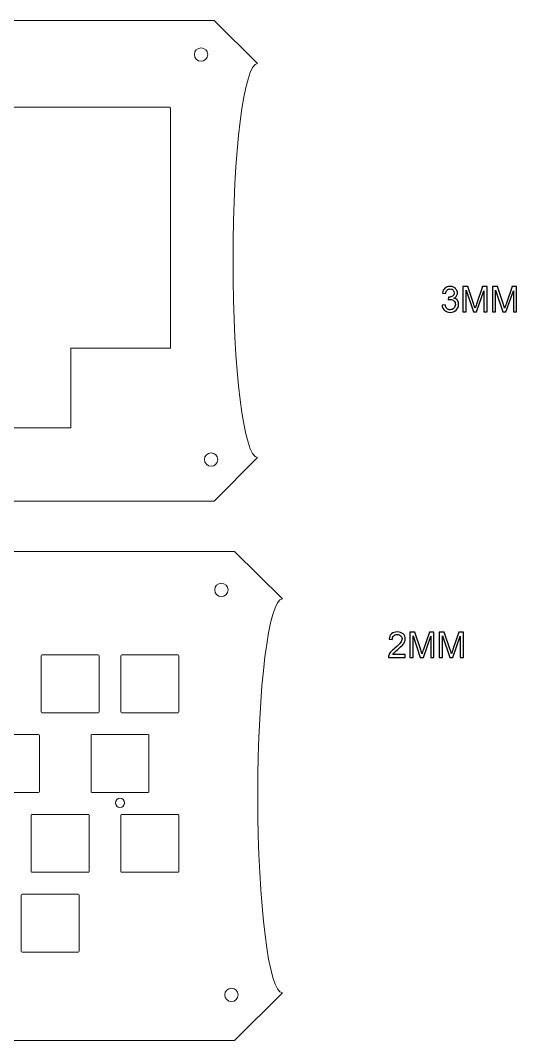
# Model space of a CAD drawing. Header units: millimetres. Extents: x -919 to 580, y -684 to 404.
# Drawn here: x -495.9 to -377.2, y -86.2 to 157.6 of the extents above; entities that cross this region are included whole.
import ezdxf

# ---------------------------------------------------------------- set-up
doc = ezdxf.new("R2010")
doc.units = ezdxf.units.MM
doc.header["$MEASUREMENT"] = 0
doc.layers.add('Layer 1', color=7, linetype='Continuous')

msp = doc.modelspace()

# ---------------------------------------------------------------- linework, layer by layer
at = {"layer": 'Layer 1', "color": 250, "lineweight": 20}
for centre, major_axis in [((-452.6709, 149.423), (0, 1.6)), ((-450.2562, 52.6523), (0, 1.6)), ((-447.8129, 21.4925), (0, 1.6)), ((-472.0483, -29.3894), (0, 1.1)), ((-445.3982, -75.2782), (0, 1.6))]:
    msp.add_ellipse(centre, major_axis=major_axis, ratio=1, dxfattribs=at)
for points, knots in [([(-771.706, 147.2592), (-771.706, 147.2592), (-761.3793, 157.5789), (-761.3793, 157.5789), (-761.3793, 157.5789), (-449.5562, 157.5789), (-449.5562, 157.5789), (-449.5562, 157.5789), (-439.1948, 147.2603), (-439.1948, 147.2603)], [0, 0, 0, 0, 0.33333333, 0.33333333, 0.33333333, 0.66666667, 0.66666667, 0.66666667, 1, 1, 1, 1]), ([(-439.1578, 147.2615), (-442.4018, 147.2365), (-445.03, 126.1672), (-445.03, 100.1856), (-445.03, 74.1863), (-442.3984, 53.1097), (-439.1521, 53.1097)], [0, 0, 0, 0, 0.5, 0.5, 0.5, 1, 1, 1, 1]), ([(-439.2141, 53.1123), (-439.2141, 53.1123), (-449.5562, 42.7308), (-449.5562, 42.7308), (-449.5562, 42.7308), (-761.3793, 42.7308), (-761.3793, 42.7308), (-761.3793, 42.7308), (-771.7646, 53.1097), (-771.7646, 53.1097)], [0, 0, 0, 0, 0.33333333, 0.33333333, 0.33333333, 0.66666667, 0.66666667, 0.66666667, 1, 1, 1, 1]), ([(-767.843, 19.3283), (-767.843, 19.3283), (-756.5213, 30.6571), (-756.5213, 30.6571), (-756.5213, 30.6571), (-444.6982, 30.6571), (-444.6982, 30.6571), (-444.6982, 30.6571), (-433.2321, 19.331), (-433.2321, 19.331)], [0, 0, 0, 0, 0.33333333, 0.33333333, 0.33333333, 0.66666667, 0.66666667, 0.66666667, 1, 1, 1, 1]), ([(-433.2321, 19.331), (-436.4761, 19.306), (-439.1043, -1.7633), (-439.1043, -27.7449), (-439.1043, -53.7442), (-436.4727, -74.8208), (-433.2264, -74.8208)], [0, 0, 0, 0, 0.5, 0.5, 0.5, 1, 1, 1, 1]), ([(-433.2264, -74.8208), (-433.2264, -74.8208), (-444.6982, -86.2002), (-444.6982, -86.2002), (-444.6982, -86.2002), (-756.5213, -86.2002), (-756.5213, -86.2002), (-756.5213, -86.2002), (-767.9065, -74.8208), (-767.9065, -74.8208)], [0, 0, 0, 0, 0.33333333, 0.33333333, 0.33333333, 0.66666667, 0.66666667, 0.66666667, 1, 1, 1, 1])]:
    msp.add_open_spline(points, degree=3, knots=knots, dxfattribs=at)
at = {"layer": 'Layer 1', "color": 250, "lineweight": 9}
for points, knots in [([(-460.0902, 136.7779), (-460.0902, 136.7779), (-460.1077, 136.7895), (-460.1077, 136.7895), (-460.1077, 136.7895), (-460.1249, 136.7992), (-460.1249, 136.7992), (-460.1249, 136.7992), (-460.1316, 136.8023), (-460.1316, 136.8023), (-460.1316, 136.8023), (-460.1421, 136.8062), (-460.1421, 136.8062), (-460.1421, 136.8062), (-460.1602, 136.8112), (-460.1602, 136.8112), (-460.1602, 136.8112), (-460.1838, 136.816), (-460.1838, 136.816), (-460.1838, 136.816), (-460.1857, 136.8162), (-460.1857, 136.8162), (-460.1857, 136.8162), (-460.2749, 136.8193), (-460.2749, 136.8193), (-460.2749, 136.8193), (-727.1107, 136.8206), (-727.1107, 136.8206), (-727.1107, 136.8206), (-727.1108, 128.5898), (-727.1108, 128.5898), (-727.1108, 128.5898), (-727.1108, 79.27), (-727.1108, 79.27), (-727.1108, 79.27), (-703.2968, 79.27), (-703.2968, 79.27), (-703.2968, 79.27), (-703.2968, 60.2185), (-703.2968, 60.2185), (-703.2968, 60.2185), (-483.822, 60.2185), (-483.822, 60.2185), (-483.822, 60.2185), (-483.822, 79.27), (-483.822, 79.27), (-483.822, 79.27), (-460.01, 79.27), (-460.01, 79.27), (-460.01, 79.27), (-460.01, 136.5534), (-460.01, 136.5534), (-460.01, 136.5534), (-460.0131, 136.6428), (-460.0131, 136.6428), (-460.0131, 136.6428), (-460.0135, 136.6461), (-460.0135, 136.6461), (-460.0135, 136.6461), (-460.0169, 136.6631), (-460.0169, 136.6631), (-460.0169, 136.6631), (-460.0239, 136.6882), (-460.0239, 136.6882), (-460.0239, 136.6882), (-460.0263, 136.6945), (-460.0263, 136.6945), (-460.0263, 136.6945), (-460.0316, 136.706), (-460.0316, 136.706), (-460.0316, 136.706), (-460.0416, 136.724), (-460.0416, 136.724), (-460.0416, 136.724), (-460.0484, 136.7341), (-460.0484, 136.7341), (-460.0484, 136.7341), (-460.0577, 136.7459), (-460.0577, 136.7459), (-460.0577, 136.7459), (-460.0724, 136.7617), (-460.0724, 136.7617), (-460.0724, 136.7617), (-460.0873, 136.7756), (-460.0873, 136.7756), (-460.0873, 136.7756), (-460.0902, 136.7779), (-460.0902, 136.7779)], [0, 0, 0, 0, 0.03448276, 0.03448276, 0.03448276, 0.06896552, 0.06896552, 0.06896552, 0.10344828, 0.10344828, 0.10344828, 0.13793103, 0.13793103, 0.13793103, 0.17241379, 0.17241379, 0.17241379, 0.20689655, 0.20689655, 0.20689655, 0.24137931, 0.24137931, 0.24137931, 0.27586207, 0.27586207, 0.27586207, 0.31034483, 0.31034483, 0.31034483, 0.34482759, 0.34482759, 0.34482759, 0.37931034, 0.37931034, 0.37931034, 0.4137931, 0.4137931, 0.4137931, 0.44827586, 0.44827586, 0.44827586, 0.48275862, 0.48275862, 0.48275862, 0.51724138, 0.51724138, 0.51724138, 0.55172414, 0.55172414, 0.55172414, 0.5862069, 0.5862069, 0.5862069, 0.62068966, 0.62068966, 0.62068966, 0.65517241, 0.65517241, 0.65517241, 0.68965517, 0.68965517, 0.68965517, 0.72413793, 0.72413793, 0.72413793, 0.75862069, 0.75862069, 0.75862069, 0.79310345, 0.79310345, 0.79310345, 0.82758621, 0.82758621, 0.82758621, 0.86206897, 0.86206897, 0.86206897, 0.89655172, 0.89655172, 0.89655172, 0.93103448, 0.93103448, 0.93103448, 0.96551724, 0.96551724, 0.96551724, 1, 1, 1, 1]), ([(-490.6511, -7.8864), (-490.7752, -7.8864), (-490.8761, -7.7853), (-490.8761, -7.6612), (-490.8761, -7.6612), (-490.8761, 5.7386), (-490.8761, 5.7386), (-490.8761, 5.8627), (-490.7752, 5.9638), (-490.6511, 5.9638), (-490.6511, 5.9638), (-477.2511, 5.9638), (-477.2511, 5.9638), (-477.1271, 5.9638), (-477.0261, 5.8627), (-477.0261, 5.7386), (-477.0261, 5.7386), (-477.0261, -7.6612), (-477.0261, -7.6612), (-477.0261, -7.7853), (-477.1271, -7.8864), (-477.2511, -7.8864), (-477.2511, -7.8864), (-490.6511, -7.8864), (-490.6511, -7.8864)], [0, 0, 0, 0, 0.125, 0.125, 0.125, 0.25, 0.25, 0.25, 0.375, 0.375, 0.375, 0.5, 0.5, 0.5, 0.625, 0.625, 0.625, 0.75, 0.75, 0.75, 0.875, 0.875, 0.875, 1, 1, 1, 1]), ([(-471.6011, -7.8864), (-471.7252, -7.8864), (-471.8261, -7.7853), (-471.8261, -7.6612), (-471.8261, -7.6612), (-471.8261, 5.7386), (-471.8261, 5.7386), (-471.8261, 5.8627), (-471.7252, 5.9638), (-471.6011, 5.9638), (-471.6011, 5.9638), (-458.2011, 5.9638), (-458.2011, 5.9638), (-458.0771, 5.9638), (-457.9761, 5.8627), (-457.9761, 5.7386), (-457.9761, 5.7386), (-457.9761, -7.6612), (-457.9761, -7.6612), (-457.9761, -7.7853), (-458.0771, -7.8864), (-458.2011, -7.8864), (-458.2011, -7.8864), (-471.6011, -7.8864), (-471.6011, -7.8864)], [0, 0, 0, 0, 0.125, 0.125, 0.125, 0.25, 0.25, 0.25, 0.375, 0.375, 0.375, 0.5, 0.5, 0.5, 0.625, 0.625, 0.625, 0.75, 0.75, 0.75, 0.875, 0.875, 0.875, 1, 1, 1, 1]), ([(-504.9381, -26.9371), (-505.0622, -26.9371), (-505.1631, -26.836), (-505.1631, -26.7119), (-505.1631, -26.7119), (-505.1631, -13.3121), (-505.1631, -13.3121), (-505.1631, -13.188), (-505.0622, -13.0869), (-504.9381, -13.0869), (-504.9381, -13.0869), (-491.5381, -13.0869), (-491.5381, -13.0869), (-491.4141, -13.0869), (-491.3131, -13.188), (-491.3131, -13.3121), (-491.3131, -13.3121), (-491.3131, -26.7119), (-491.3131, -26.7119), (-491.3131, -26.836), (-491.4141, -26.9371), (-491.5381, -26.9371), (-491.5381, -26.9371), (-504.9381, -26.9371), (-504.9381, -26.9371)], [0, 0, 0, 0, 0.125, 0.125, 0.125, 0.25, 0.25, 0.25, 0.375, 0.375, 0.375, 0.5, 0.5, 0.5, 0.625, 0.625, 0.625, 0.75, 0.75, 0.75, 0.875, 0.875, 0.875, 1, 1, 1, 1]), ([(-478.7446, -26.9371), (-478.8687, -26.9371), (-478.9696, -26.836), (-478.9696, -26.7119), (-478.9696, -26.7119), (-478.9696, -13.3121), (-478.9696, -13.3121), (-478.9696, -13.188), (-478.8687, -13.0869), (-478.7446, -13.0869), (-478.7446, -13.0869), (-465.3446, -13.0869), (-465.3446, -13.0869), (-465.2206, -13.0869), (-465.1196, -13.188), (-465.1196, -13.3121), (-465.1196, -13.3121), (-465.1196, -26.7119), (-465.1196, -26.7119), (-465.1196, -26.836), (-465.2206, -26.9371), (-465.3446, -26.9371), (-465.3446, -26.9371), (-478.7446, -26.9371), (-478.7446, -26.9371)], [0, 0, 0, 0, 0.125, 0.125, 0.125, 0.25, 0.25, 0.25, 0.375, 0.375, 0.375, 0.5, 0.5, 0.5, 0.625, 0.625, 0.625, 0.75, 0.75, 0.75, 0.875, 0.875, 0.875, 1, 1, 1, 1]), ([(-493.0331, -45.9872), (-493.1572, -45.9872), (-493.2581, -45.8861), (-493.2581, -45.762), (-493.2581, -45.762), (-493.2581, -32.3622), (-493.2581, -32.3622), (-493.2581, -32.2381), (-493.1572, -32.137), (-493.0331, -32.137), (-493.0331, -32.137), (-479.6331, -32.137), (-479.6331, -32.137), (-479.5091, -32.137), (-479.4081, -32.2381), (-479.4081, -32.3622), (-479.4081, -32.3622), (-479.4081, -45.762), (-479.4081, -45.762), (-479.4081, -45.8861), (-479.5091, -45.9872), (-479.6331, -45.9872), (-479.6331, -45.9872), (-493.0331, -45.9872), (-493.0331, -45.9872)], [0, 0, 0, 0, 0.125, 0.125, 0.125, 0.25, 0.25, 0.25, 0.375, 0.375, 0.375, 0.5, 0.5, 0.5, 0.625, 0.625, 0.625, 0.75, 0.75, 0.75, 0.875, 0.875, 0.875, 1, 1, 1, 1]), ([(-471.6011, -45.9872), (-471.7252, -45.9872), (-471.8261, -45.8861), (-471.8261, -45.762), (-471.8261, -45.762), (-471.8261, -32.3622), (-471.8261, -32.3622), (-471.8261, -32.2381), (-471.7252, -32.137), (-471.6011, -32.137), (-471.6011, -32.137), (-458.2011, -32.137), (-458.2011, -32.137), (-458.0771, -32.137), (-457.9761, -32.2381), (-457.9761, -32.3622), (-457.9761, -32.3622), (-457.9761, -45.762), (-457.9761, -45.762), (-457.9761, -45.8861), (-458.0771, -45.9872), (-458.2011, -45.9872), (-458.2011, -45.9872), (-471.6011, -45.9872), (-471.6011, -45.9872)], [0, 0, 0, 0, 0.125, 0.125, 0.125, 0.25, 0.25, 0.25, 0.375, 0.375, 0.375, 0.5, 0.5, 0.5, 0.625, 0.625, 0.625, 0.75, 0.75, 0.75, 0.875, 0.875, 0.875, 1, 1, 1, 1]), ([(-495.4131, -65.0372), (-495.5372, -65.0372), (-495.6381, -64.9361), (-495.6381, -64.812), (-495.6381, -64.812), (-495.6381, -51.4122), (-495.6381, -51.4122), (-495.6381, -51.2881), (-495.5372, -51.187), (-495.4131, -51.187), (-495.4131, -51.187), (-482.0131, -51.187), (-482.0131, -51.187), (-481.8891, -51.187), (-481.7881, -51.2881), (-481.7881, -51.4122), (-481.7881, -51.4122), (-481.7881, -64.812), (-481.7881, -64.812), (-481.7881, -64.9361), (-481.8891, -65.0372), (-482.0131, -65.0372), (-482.0131, -65.0372), (-495.4131, -65.0372), (-495.4131, -65.0372)], [0, 0, 0, 0, 0.125, 0.125, 0.125, 0.25, 0.25, 0.25, 0.375, 0.375, 0.375, 0.5, 0.5, 0.5, 0.625, 0.625, 0.625, 0.75, 0.75, 0.75, 0.875, 0.875, 0.875, 1, 1, 1, 1])]:
    msp.add_open_spline(points, degree=3, knots=knots, dxfattribs=at)
at = {"layer": 'Layer 1', "color": 250}
for points, knots in [([(-395.0606, 89.5312), (-395.0606, 89.5312), (-394.3155, 89.6328), (-394.3155, 89.6328), (-394.2295, 89.2094), (-394.0855, 88.9046), (-393.8809, 88.7184), (-393.6763, 88.5321), (-393.4251, 88.439), (-393.1274, 88.439), (-392.7746, 88.439), (-392.4768, 88.5603), (-392.237, 88.803), (-391.9971, 89.0457), (-391.8771, 89.3463), (-391.8771, 89.7047), (-391.8771, 90.0462), (-391.9886, 90.3285), (-392.213, 90.5514), (-392.4359, 90.773), (-392.7196, 90.8844), (-393.0653, 90.8844), (-393.2064, 90.8844), (-393.3814, 90.8562), (-393.5916, 90.8012), (-393.5916, 90.8012), (-393.5084, 91.4531), (-393.5084, 91.4531), (-393.459, 91.4475), (-393.4181, 91.4446), (-393.3884, 91.4446), (-393.0695, 91.4446), (-392.7845, 91.5279), (-392.5291, 91.693), (-392.2751, 91.8581), (-392.1481, 92.1121), (-392.1481, 92.455), (-392.1481, 92.7274), (-392.2412, 92.9531), (-392.426, 93.1323), (-392.6109, 93.3116), (-392.8494, 93.4005), (-393.1415, 93.4005), (-393.4322, 93.4005), (-393.6735, 93.3087), (-393.8668, 93.1253), (-394.0601, 92.9418), (-394.1843, 92.6667), (-394.2393, 92.2998), (-394.2393, 92.2998), (-394.9844, 92.4353), (-394.9844, 92.4353), (-394.8927, 92.9348), (-394.6867, 93.3228), (-394.3635, 93.598), (-394.0418, 93.8732), (-393.6396, 94.0101), (-393.1598, 94.0101), (-392.8296, 94.0101), (-392.5248, 93.9395), (-392.2468, 93.797), (-391.9674, 93.6559), (-391.7544, 93.4625), (-391.6076, 93.2184), (-391.4594, 92.9729), (-391.3861, 92.7132), (-391.3861, 92.4381), (-391.3861, 92.177), (-391.4566, 91.9399), (-391.5963, 91.7255), (-391.7374, 91.511), (-391.9463, 91.3402), (-392.2214, 91.2132), (-391.863, 91.1314), (-391.585, 90.9592), (-391.3861, 90.6982), (-391.1885, 90.4385), (-391.0897, 90.1111), (-391.0897, 89.7203), (-391.0897, 89.1911), (-391.283, 88.7409), (-391.6683, 88.3726), (-392.0549, 88.0043), (-392.5432, 87.8209), (-393.133, 87.8209), (-393.665, 87.8209), (-394.1067, 87.9804), (-394.4581, 88.2979), (-394.8108, 88.6154), (-395.0112, 89.026), (-395.0606, 89.5312)], [0, 0, 0, 0, 0.03333333, 0.03333333, 0.03333333, 0.06666667, 0.06666667, 0.06666667, 0.1, 0.1, 0.1, 0.13333333, 0.13333333, 0.13333333, 0.16666667, 0.16666667, 0.16666667, 0.2, 0.2, 0.2, 0.23333333, 0.23333333, 0.23333333, 0.26666667, 0.26666667, 0.26666667, 0.3, 0.3, 0.3, 0.33333333, 0.33333333, 0.33333333, 0.36666667, 0.36666667, 0.36666667, 0.4, 0.4, 0.4, 0.43333333, 0.43333333, 0.43333333, 0.46666667, 0.46666667, 0.46666667, 0.5, 0.5, 0.5, 0.53333333, 0.53333333, 0.53333333, 0.56666667, 0.56666667, 0.56666667, 0.6, 0.6, 0.6, 0.63333333, 0.63333333, 0.63333333, 0.66666667, 0.66666667, 0.66666667, 0.7, 0.7, 0.7, 0.73333333, 0.73333333, 0.73333333, 0.76666667, 0.76666667, 0.76666667, 0.8, 0.8, 0.8, 0.83333333, 0.83333333, 0.83333333, 0.86666667, 0.86666667, 0.86666667, 0.9, 0.9, 0.9, 0.93333333, 0.93333333, 0.93333333, 0.96666667, 0.96666667, 0.96666667, 1, 1, 1, 1]), ([(-390.0723, 87.9225), (-390.0723, 87.9225), (-390.0723, 93.9847), (-390.0723, 93.9847), (-390.0723, 93.9847), (-388.87, 93.9847), (-388.87, 93.9847), (-388.87, 93.9847), (-387.4363, 89.6935), (-387.4363, 89.6935), (-387.3037, 89.2941), (-387.2077, 88.9949), (-387.1471, 88.796), (-387.0779, 89.0161), (-386.9693, 89.3407), (-386.8225, 89.7682), (-386.8225, 89.7682), (-385.3634, 93.9847), (-385.3634, 93.9847), (-385.3634, 93.9847), (-384.2895, 93.9847), (-384.2895, 93.9847), (-384.2895, 93.9847), (-384.2895, 87.9225), (-384.2895, 87.9225), (-384.2895, 87.9225), (-385.06, 87.9225), (-385.06, 87.9225), (-385.06, 87.9225), (-385.06, 92.9941), (-385.06, 92.9941), (-385.06, 92.9941), (-386.8296, 87.9225), (-386.8296, 87.9225), (-386.8296, 87.9225), (-387.552, 87.9225), (-387.552, 87.9225), (-387.552, 87.9225), (-389.3018, 93.0872), (-389.3018, 93.0872), (-389.3018, 93.0872), (-389.3018, 87.9225), (-389.3018, 87.9225), (-389.3018, 87.9225), (-390.0723, 87.9225), (-390.0723, 87.9225)], [0, 0, 0, 0, 0.06666667, 0.06666667, 0.06666667, 0.13333333, 0.13333333, 0.13333333, 0.2, 0.2, 0.2, 0.26666667, 0.26666667, 0.26666667, 0.33333333, 0.33333333, 0.33333333, 0.4, 0.4, 0.4, 0.46666667, 0.46666667, 0.46666667, 0.53333333, 0.53333333, 0.53333333, 0.6, 0.6, 0.6, 0.66666667, 0.66666667, 0.66666667, 0.73333333, 0.73333333, 0.73333333, 0.8, 0.8, 0.8, 0.86666667, 0.86666667, 0.86666667, 0.93333333, 0.93333333, 0.93333333, 1, 1, 1, 1]), ([(-383.0195, 87.9225), (-383.0195, 87.9225), (-383.0195, 93.9847), (-383.0195, 93.9847), (-383.0195, 93.9847), (-381.8172, 93.9847), (-381.8172, 93.9847), (-381.8172, 93.9847), (-380.3835, 89.6935), (-380.3835, 89.6935), (-380.2509, 89.2941), (-380.1549, 88.9949), (-380.0943, 88.796), (-380.0251, 89.0161), (-379.9165, 89.3407), (-379.7697, 89.7682), (-379.7697, 89.7682), (-378.3106, 93.9847), (-378.3106, 93.9847), (-378.3106, 93.9847), (-377.2367, 93.9847), (-377.2367, 93.9847), (-377.2367, 93.9847), (-377.2367, 87.9225), (-377.2367, 87.9225), (-377.2367, 87.9225), (-378.0072, 87.9225), (-378.0072, 87.9225), (-378.0072, 87.9225), (-378.0072, 92.9941), (-378.0072, 92.9941), (-378.0072, 92.9941), (-379.7768, 87.9225), (-379.7768, 87.9225), (-379.7768, 87.9225), (-380.4992, 87.9225), (-380.4992, 87.9225), (-380.4992, 87.9225), (-382.249, 93.0872), (-382.249, 93.0872), (-382.249, 93.0872), (-382.249, 87.9225), (-382.249, 87.9225), (-382.249, 87.9225), (-383.0195, 87.9225), (-383.0195, 87.9225)], [0, 0, 0, 0, 0.06666667, 0.06666667, 0.06666667, 0.13333333, 0.13333333, 0.13333333, 0.2, 0.2, 0.2, 0.26666667, 0.26666667, 0.26666667, 0.33333333, 0.33333333, 0.33333333, 0.4, 0.4, 0.4, 0.46666667, 0.46666667, 0.46666667, 0.53333333, 0.53333333, 0.53333333, 0.6, 0.6, 0.6, 0.66666667, 0.66666667, 0.66666667, 0.73333333, 0.73333333, 0.73333333, 0.8, 0.8, 0.8, 0.86666667, 0.86666667, 0.86666667, 0.93333333, 0.93333333, 0.93333333, 1, 1, 1, 1]), ([(-403.8573, 6.0837), (-403.8573, 6.0837), (-403.8573, 5.3725), (-403.8573, 5.3725), (-403.8573, 5.3725), (-407.8706, 5.3725), (-407.8706, 5.3725), (-407.8762, 5.5517), (-407.8466, 5.7239), (-407.7831, 5.8904), (-407.6801, 6.1627), (-407.515, 6.4322), (-407.2878, 6.6961), (-407.0606, 6.96), (-406.736, 7.2648), (-406.3141, 7.6105), (-405.6579, 8.151), (-405.212, 8.5786), (-404.9792, 8.8946), (-404.7449, 9.2107), (-404.6278, 9.5099), (-404.6278, 9.7921), (-404.6278, 10.087), (-404.7337, 10.3354), (-404.9453, 10.5386), (-405.157, 10.7404), (-405.4336, 10.842), (-405.7736, 10.842), (-406.1335, 10.842), (-406.4213, 10.7347), (-406.6372, 10.5203), (-406.8532, 10.3072), (-406.9618, 10.0108), (-406.9646, 9.6313), (-406.9646, 9.6313), (-407.7266, 9.7075), (-407.7266, 9.7075), (-407.6744, 10.2775), (-407.4769, 10.7122), (-407.1354, 11.0113), (-406.7925, 11.3105), (-406.3339, 11.4601), (-405.7567, 11.4601), (-405.1753, 11.4601), (-404.7139, 11.2992), (-404.3752, 10.976), (-404.0352, 10.6529), (-403.8658, 10.2521), (-403.8658, 9.7752), (-403.8658, 9.5325), (-403.9152, 9.294), (-404.0154, 9.0597), (-404.1142, 8.8241), (-404.2793, 8.5771), (-404.5093, 8.3175), (-404.7407, 8.0593), (-405.1231, 7.7023), (-405.6565, 7.2507), (-406.1038, 6.8753), (-406.3917, 6.6213), (-406.5187, 6.4873), (-406.6457, 6.3532), (-406.7501, 6.2192), (-406.8334, 6.0837), (-406.8334, 6.0837), (-403.8573, 6.0837), (-403.8573, 6.0837)], [0, 0, 0, 0, 0.04545455, 0.04545455, 0.04545455, 0.09090909, 0.09090909, 0.09090909, 0.13636364, 0.13636364, 0.13636364, 0.18181818, 0.18181818, 0.18181818, 0.22727273, 0.22727273, 0.22727273, 0.27272727, 0.27272727, 0.27272727, 0.31818182, 0.31818182, 0.31818182, 0.36363636, 0.36363636, 0.36363636, 0.40909091, 0.40909091, 0.40909091, 0.45454545, 0.45454545, 0.45454545, 0.5, 0.5, 0.5, 0.54545455, 0.54545455, 0.54545455, 0.59090909, 0.59090909, 0.59090909, 0.63636364, 0.63636364, 0.63636364, 0.68181818, 0.68181818, 0.68181818, 0.72727273, 0.72727273, 0.72727273, 0.77272727, 0.77272727, 0.77272727, 0.81818182, 0.81818182, 0.81818182, 0.86363636, 0.86363636, 0.86363636, 0.90909091, 0.90909091, 0.90909091, 0.95454545, 0.95454545, 0.95454545, 1, 1, 1, 1]), ([(-402.7722, 5.3725), (-402.7722, 5.3725), (-402.7722, 11.4347), (-402.7722, 11.4347), (-402.7722, 11.4347), (-401.5699, 11.4347), (-401.5699, 11.4347), (-401.5699, 11.4347), (-400.1362, 7.1435), (-400.1362, 7.1435), (-400.0036, 6.7441), (-399.9076, 6.4449), (-399.847, 6.246), (-399.7778, 6.4661), (-399.6692, 6.7907), (-399.5224, 7.2182), (-399.5224, 7.2182), (-398.0633, 11.4347), (-398.0633, 11.4347), (-398.0633, 11.4347), (-396.9894, 11.4347), (-396.9894, 11.4347), (-396.9894, 11.4347), (-396.9894, 5.3725), (-396.9894, 5.3725), (-396.9894, 5.3725), (-397.7599, 5.3725), (-397.7599, 5.3725), (-397.7599, 5.3725), (-397.7599, 10.4441), (-397.7599, 10.4441), (-397.7599, 10.4441), (-399.5295, 5.3725), (-399.5295, 5.3725), (-399.5295, 5.3725), (-400.2519, 5.3725), (-400.2519, 5.3725), (-400.2519, 5.3725), (-402.0017, 10.5372), (-402.0017, 10.5372), (-402.0017, 10.5372), (-402.0017, 5.3725), (-402.0017, 5.3725), (-402.0017, 5.3725), (-402.7722, 5.3725), (-402.7722, 5.3725)], [0, 0, 0, 0, 0.06666667, 0.06666667, 0.06666667, 0.13333333, 0.13333333, 0.13333333, 0.2, 0.2, 0.2, 0.26666667, 0.26666667, 0.26666667, 0.33333333, 0.33333333, 0.33333333, 0.4, 0.4, 0.4, 0.46666667, 0.46666667, 0.46666667, 0.53333333, 0.53333333, 0.53333333, 0.6, 0.6, 0.6, 0.66666667, 0.66666667, 0.66666667, 0.73333333, 0.73333333, 0.73333333, 0.8, 0.8, 0.8, 0.86666667, 0.86666667, 0.86666667, 0.93333333, 0.93333333, 0.93333333, 1, 1, 1, 1]), ([(-395.7194, 5.3725), (-395.7194, 5.3725), (-395.7194, 11.4347), (-395.7194, 11.4347), (-395.7194, 11.4347), (-394.5171, 11.4347), (-394.5171, 11.4347), (-394.5171, 11.4347), (-393.0834, 7.1435), (-393.0834, 7.1435), (-392.9508, 6.7441), (-392.8548, 6.4449), (-392.7942, 6.246), (-392.725, 6.4661), (-392.6164, 6.7907), (-392.4696, 7.2182), (-392.4696, 7.2182), (-391.0105, 11.4347), (-391.0105, 11.4347), (-391.0105, 11.4347), (-389.9366, 11.4347), (-389.9366, 11.4347), (-389.9366, 11.4347), (-389.9366, 5.3725), (-389.9366, 5.3725), (-389.9366, 5.3725), (-390.7071, 5.3725), (-390.7071, 5.3725), (-390.7071, 5.3725), (-390.7071, 10.4441), (-390.7071, 10.4441), (-390.7071, 10.4441), (-392.4767, 5.3725), (-392.4767, 5.3725), (-392.4767, 5.3725), (-393.1991, 5.3725), (-393.1991, 5.3725), (-393.1991, 5.3725), (-394.9489, 10.5372), (-394.9489, 10.5372), (-394.9489, 10.5372), (-394.9489, 5.3725), (-394.9489, 5.3725), (-394.9489, 5.3725), (-395.7194, 5.3725), (-395.7194, 5.3725)], [0, 0, 0, 0, 0.06666667, 0.06666667, 0.06666667, 0.13333333, 0.13333333, 0.13333333, 0.2, 0.2, 0.2, 0.26666667, 0.26666667, 0.26666667, 0.33333333, 0.33333333, 0.33333333, 0.4, 0.4, 0.4, 0.46666667, 0.46666667, 0.46666667, 0.53333333, 0.53333333, 0.53333333, 0.6, 0.6, 0.6, 0.66666667, 0.66666667, 0.66666667, 0.73333333, 0.73333333, 0.73333333, 0.8, 0.8, 0.8, 0.86666667, 0.86666667, 0.86666667, 0.93333333, 0.93333333, 0.93333333, 1, 1, 1, 1])]:
    msp.add_open_spline(points, degree=3, knots=knots, dxfattribs=at)

doc.saveas('drawing.dxf')
